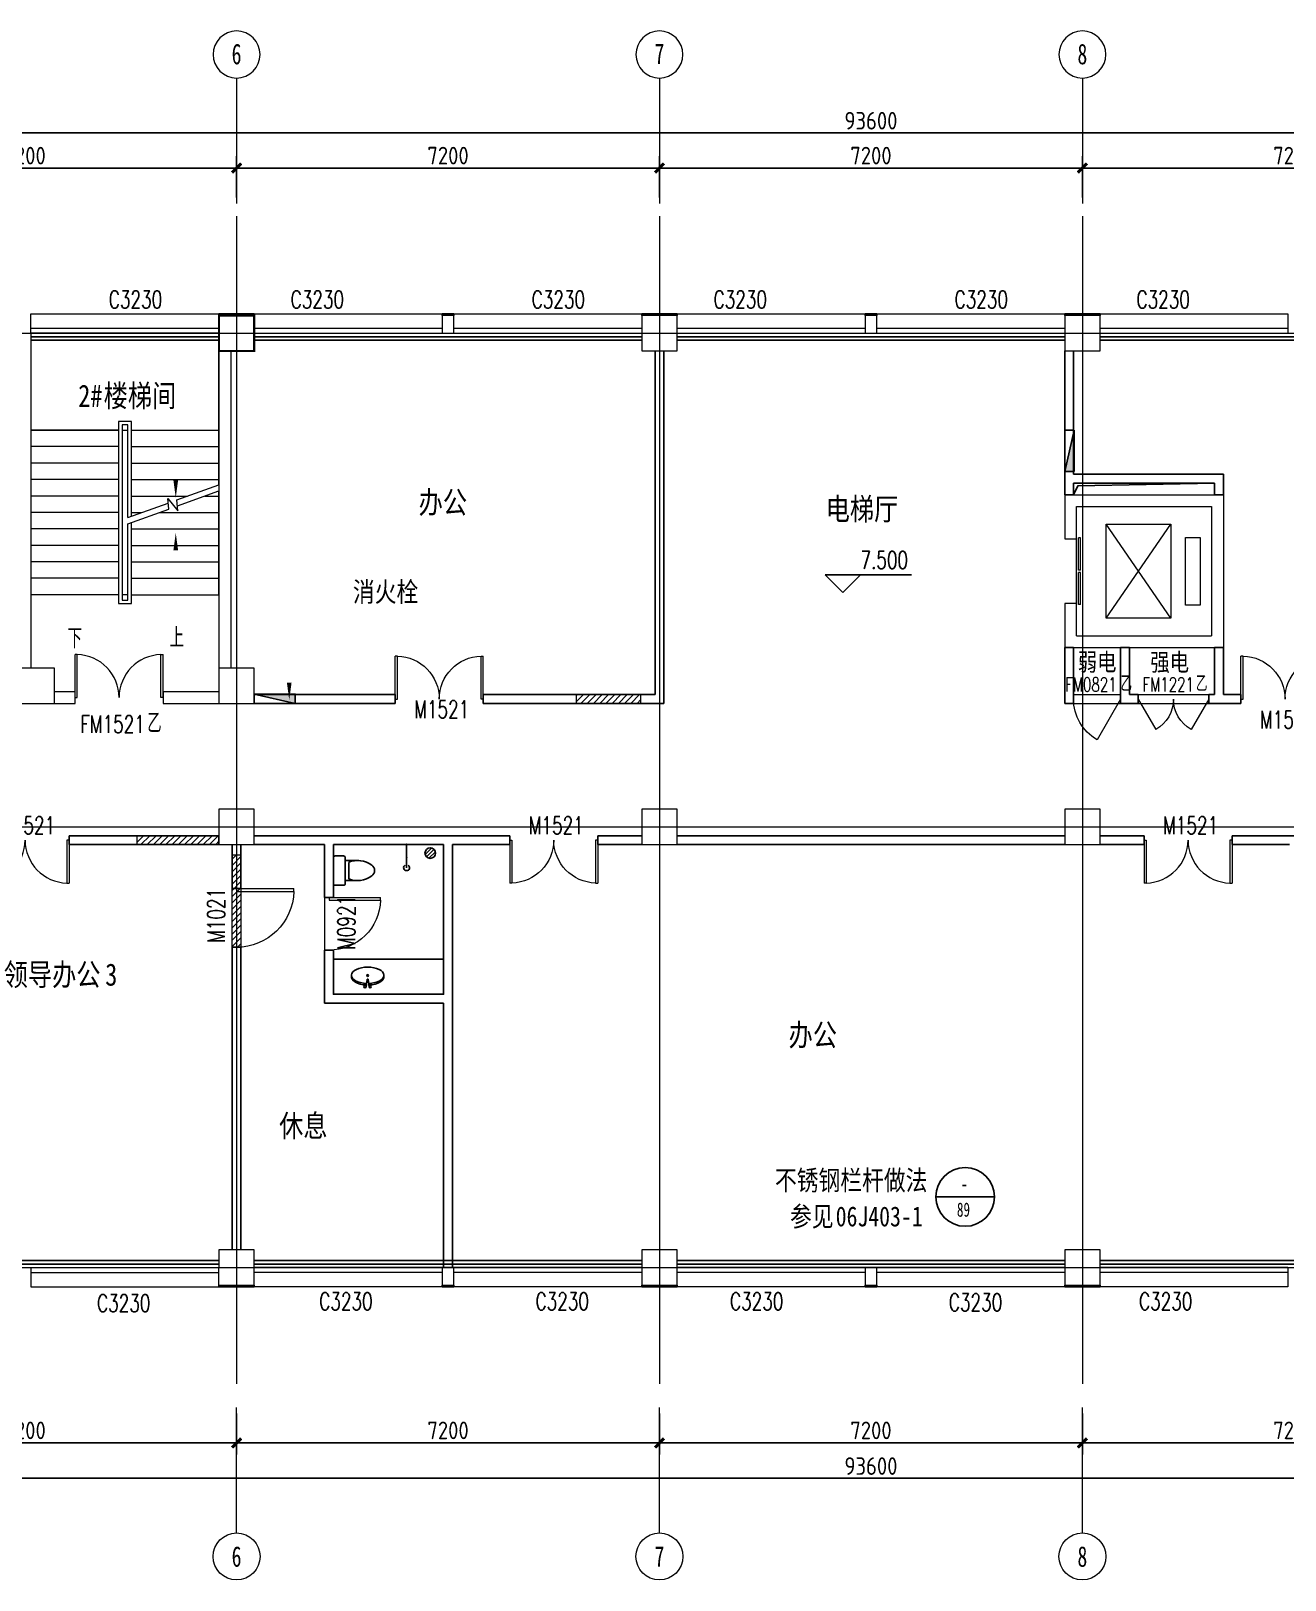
# Model space of a CAD drawing. Header units: millimetres. Extents: x 33621 to 401573, y -91663 to 133135.
# Drawn here: x 71197 to 92547, y 106774 to 133135 of the extents above; entities that cross this region are included whole.
import ezdxf
from ezdxf.enums import TextEntityAlignment as Align

# ---------------------------------------------------------------- set-up
doc = ezdxf.new("R2010")
doc.units = ezdxf.units.MM
doc.header["$LTSCALE"] = 10
doc.linetypes.add('DOTE', pattern=[2.42, 2, -0.2, 0.02, -0.2])
doc.layers.get('0').update_dxf_attribs({"color": 253})
doc.layers.get('Defpoints').update_dxf_attribs({"color": 250})
for name, color, linetype in [('3', 253, 'Continuous'), ('DIM_ELEV', 253, 'Continuous'), ('DIM_IDEN', 253, 'Continuous'), ('DIM_LEAD', 253, 'Continuous'), ('DIM_SYMB', 253, 'Continuous'), ('Dim【尺寸标注】', 253, 'Continuous'), ('LATRINE', 253, 'Continuous'), ('LAYER3', 253, 'Continuous'), ('LAYER4', 253, 'Continuous'), ('LAYER5', 253, 'Continuous'), ('LVTRY', 253, 'Continuous'), ('PUB_DIM', 253, 'Continuous'), ('PUB_TEXT', 253, 'Continuous'), ('RC-Hatch【天花填充】', 253, 'Continuous'), ('SURFACE', 253, 'Continuous'), ('w-消火栓', 253, 'Continuous'), ('wall-隔', 253, 'Continuous'), ('WINDOW_TEXT', 253, 'Continuous'), ('家具', 253, 'Continuous'), ('柱', 253, 'Continuous'), ('水-地漏', 253, 'Continuous')]:
    doc.layers.add(name, color=color, linetype=linetype)
for name, color, linetype, lineweight in [('AXIS【轴号】', 253, 'Continuous', 0), ('COLUMN', 253, 'Continuous', 0), ('DOTE', 253, 'DOTE', 0), ('STAIR', 253, 'Continuous', 0), ('WALL', 253, 'Continuous', 0), ('WINDOW', 253, 'Continuous', 0)]:
    doc.layers.add(name, color=color, linetype=linetype, lineweight=lineweight)
doc.styles.add('-宋体', font='', dxfattribs={"width": 0.8})
doc.styles.add('_TCH_DIM', font='SIMPLEX', dxfattribs={"bigfont": 'GBCBIG'})
doc.styles.add('_TCH_WINDOW', font='SIMPLEX', dxfattribs={"bigfont": 'GBCBIG'})
doc.styles.add('CCD_DIM', font='ARCHS.SHX')
doc.styles.add('宋体', font='', dxfattribs={"width": 0.7})
doc.styles.get('-宋体').set_extended_font_data('SimSun')
doc.styles.get('宋体').set_extended_font_data('SimSun')
doc.dimstyles.new('ZL_1：100', dxfattribs={"dimtxt": 3, "dimasz": 1, "dimexe": 2, "dimexo": 2, "dimgap": 0.6, "dimtad": 1, "dimdec": 0, "dimrnd": 5, "dimdsep": 46, "dimtxsty": 'CCD_DIM', "dimblk": 'WS-cj', "dimblk1": 'WS-cj', "dimblk2": 'WS-cj', "dimcen": 1, "dimclrd": 44, "dimclre": 44, "dimclrt": 2, "dimadec": 0, "dimazin": 2, "dimtfac": 1, "dimtdec": 0, "dimtix": 1, "dimtmove": 2, "dimatfit": 3, "dimldrblk": 'hl_arrow2', "dimfxl": 5, "dimfxlon": 1, "dimarcsym": 0})
pattern_1 = [(225, (0, 34024.046), (53.03301, -53.03301), [])]

# ---------------------------------------------------------------- blocks, each defined once
blk = doc.blocks.new('A$C22332745')
at = {"layer": 'LAYER3', "color": 181, "extrusion": (0, 0, -1)}
for centre, ratio, start_param, end_param in [((277, 214), 0.5, 4.782885, 10.934222), ((277, 195), 0.531076, 4.795815, 6.348539), ((277, 195), 0.531076, 3.076239, 4.638107)]:
    blk.add_ellipse(centre, major_axis=(-277, 0), ratio=ratio, start_param=start_param, end_param=end_param, dxfattribs=at)
at = {"layer": 'LAYER4', "color": 252}
for p, q in [((267, 148), (249, 9)), ((285, 148), (267, 148)), ((302, 9), (285, 148))]:
    blk.add_line(p, q, dxfattribs=at)
for centre in [(231, 18), (320, 18)]:
    blk.add_circle(centre, 17.9, dxfattribs=at)
at = {"layer": 'LAYER5', "color": 251}
blk.add_circle((277, 208), 16, dxfattribs=at)
blk = doc.blocks.new('A$C2CC91CCB')
at = {"color": 251, "rotation": 90}
blk.add_blockref('A$C22332745', (353, 0), dxfattribs=at)
blk = doc.blocks.new('A$C477C625D')
at = {"color": 7}
blk.add_blockref('A$C2CC91CCB', (0, 0), dxfattribs=at)
blk = doc.blocks.new('A$C4D690477')
at = {"layer": '家具', "color": 251}
blk.add_blockref('A$C477C625D', (0, 0), dxfattribs=at)
blk = doc.blocks.new('$QC001_5')
blk.add_line((-325, 200), (325, 0))
blk.add_lwpolyline([(325, 0), (325, 200), (-325, 200), (-325, 0)], close=True)
blk.add_solid([(-325, 200), (325, 200), (-325, 200), (325, 0)])
at = {"flags": 1}
for tag in ['UNIT', 'WHAT', 'SPEC']:
    blk.add_attdef(tag, (0, 0), '', height=0.001, dxfattribs=at)
blk = doc.blocks.new('w-地漏')
at = {"layer": '水-地漏'}
for p, q in [((-57, -13), (16, 60)), ((-41, -41), (44, 44)), ((-13, -57), (60, 16))]:
    blk.add_line(p, q, dxfattribs=at)
blk.add_circle((2, 2), 60, dxfattribs=at)
blk = doc.blocks.new('$DorLib2D$00000002')
for p, q in [((-0.5, 0), (-0.5, 0.4875)), ((-0.475, 0.4875), (-0.5, 0.4875)), ((-0.475, 0), (-0.475, 0.4875)), ((0.475, 0), (0.475, 0.4875)), ((0.475, 0.4875), (0.5, 0.4875)), ((0.5, 0), (0.5, 0.4875)), ((-0.5, 0), (-0.475, 0)), ((0.5, 0), (0.475, 0))]:
    blk.add_line(p, q)
at = {"lineweight": 13}
for centre, start, end in [((-0.4875, 0), 0, 88.53072), ((0.4875, 0), 91.46928, 180)]:
    blk.add_arc(centre, 0.4875, start, end, dxfattribs=at)
blk = doc.blocks.new('$TCHSYS$LDOR22D')
for p, q in [((-0.517, 0.833), (-0.017, 0.833)), ((-0.517, 0.833), (-0.517, 0.667)), ((-0.017, 0.833), (-0.017, 0.667)), ((0.017, 0.833), (0.017, 0.667)), ((0.017, 0.833), (0.517, 0.833)), ((0.517, 0.833), (0.517, 0.667)), ((-0.517, 0.667), (-0.017, 0.667)), ((-0.5, 0.5), (0.5, 0.5)), ((0.017, 0.667), (0.517, 0.667))]:
    blk.add_line(p, q)
blk = doc.blocks.new('$WINLIB2D$00000004')
for p, q in [((-0.5, 0.5), (0.5, 0.5)), ((-0.5, 0.5), (-0.5, -0.5)), ((0.5, -0.5), (0.5, 0.5)), ((-0.5, 0.2406), (0.5, 0.2406)), ((-0.5, -0.5), (0.5, -0.5))]:
    blk.add_line(p, q)
blk = doc.blocks.new('$DorLib2D$00000001')
for p, q in [((0.45, 0.975), (0.5, 0.975)), ((0.45, 0), (0.45, 0.975)), ((0.5, 0), (0.5, 0.975)), ((0.5, 0), (0.45, 0))]:
    blk.add_line(p, q)
at = {"lineweight": 13}
blk.add_arc((0.475, 0), 0.975, 91.4693, 180, dxfattribs=at)
blk = doc.blocks.new('$plan$00001613')
for p, q in [((-260, -140), (-260, 140)), ((-200, 170), (-200, -170))]:
    blk.add_line(p, q)
blk.add_lwpolyline([(-430, -170), (-200, -170), (-200, -220, 0.414214), (-170, -250), (-30, -250, 0.414214), (0, -220), (0, 220, 0.414214), (-30, 250), (-170, 250, 0.414214), (-200, 220), (-200, 170), (-430, 170)], format="xyb")
for centre, radius, start, end in [((-590, 0), 110, 123.4509, 236.5491), ((-413, -227), 398, 67.4505, 126.6381), ((-413, 227), 398, 233.3619, 292.5495)]:
    blk.add_arc(centre, radius, start, end)
blk = doc.blocks.new('$lvtry$00000168')
blk.add_line((0, 0), (0, -395))
blk.add_arc((0, -395), 50, 121.0332, 58.9668)
for p in [(0, 0), (0, -223)]:
    blk.add_point(p)
blk = doc.blocks.new('$DorLib2D$00000214')
at = {"color": 0}
blk.add_line((0.5, 0), (0, 0.866), dxfattribs=at)
blk.add_arc((0.5, 0), 1, 120, 180, dxfattribs=at)
blk = doc.blocks.new('$DorLib2D$00000215')
at = {"color": 0}
for p, q in [((-0.5, 0), (-0.25, 0.433)), ((0.5, 0), (0.25, 0.433))]:
    blk.add_line(p, q, dxfattribs=at)
for centre, start, end in [((-0.5, 0), 0, 60), ((0.5, 0), 120, 180)]:
    blk.add_arc(centre, 0.5, start, end, dxfattribs=at)
blk = doc.blocks.new('hl_Axis-A1')
at = {"color": 150, "ltscale": 2}
blk.add_line((21.33, 0), (0, 0), dxfattribs=at)
at = {"color": 150}
blk.add_circle((25.33, 0), 4, dxfattribs=at)
at = {"color": 50, "style": '宋体', "width": 0.7}
blk.add_attdef('轴号', text='', height=3.5, dxfattribs=at).set_placement((25.33, 0), align=Align.MIDDLE_CENTER)
blk = doc.blocks.new('WS-cj')
blk.add_hatch(color=2).paths.add_polyline_path([(0.59, 0.82), (-0.82, -0.59), (-0.59, -0.82), (0.82, 0.59)])
at = {"color": 2, "linetype": 'ByBlock', "lineweight": 0}
for p, q in [((-1.1, 0), (0, 0)), ((0, 0), (1.1, 0))]:
    blk.add_line(p, q, dxfattribs=at)
at = {"color": 2}
blk.add_lwpolyline([(0.59, 0.82), (-0.82, -0.59), (-0.59, -0.82), (0.82, 0.59)], close=True, dxfattribs=at)
blk = doc.blocks.new('*D244')
at = {"layer": 'Defpoints', "color": 0, "transparency": 16777216}
for p in [(-15662, -18684), (-8462, -18684), (-8462, -19284)]:
    blk.add_point(p, dxfattribs=at)
at = {"layer": 'Dim【尺寸标注】', "color": 44, "lineweight": -2, "transparency": 16777216}
for p, q in [((-15662, -18784), (-15662, -19484)), ((-8462, -18784), (-8462, -19484)), ((-15562, -19284), (-8562, -19284))]:
    blk.add_line(p, q, dxfattribs=at)
at = {"layer": 'Dim【尺寸标注】', "color": 44, "lineweight": -2, "transparency": 16777216, "xscale": 100, "yscale": 100, "zscale": 100, "rotation": 180}
blk.add_blockref('WS-cj', (-15662, -19284), dxfattribs=at)
at = {"layer": 'Dim【尺寸标注】', "color": 44, "lineweight": -2, "transparency": 16777216, "xscale": 100, "yscale": 100, "zscale": 100}
blk.add_blockref('WS-cj', (-8462, -19284), dxfattribs=at)
at = {"layer": 'Dim【尺寸标注】', "color": 2, "transparency": 16777216, "insert": (-12062, -19071), "char_height": 300, "attachment_point": 5, "style": 'CCD_DIM'}
blk.add_mtext('7200', dxfattribs=at)
blk = doc.blocks.new('hl_arrow2')
at = {"color": 2}
blk.add_line((0, 0), (-1, 0), dxfattribs=at)
blk.add_lwpolyline([(0, 0), (-1, -1), (-1, -1), (0, 0), (-1, 1), (-1, 1)], close=True, dxfattribs=at)
blk = doc.blocks.new('*D245')
at = {"layer": 'Defpoints', "color": 0, "transparency": 16777216}
for p in [(-8462, -18684), (-1262, -18684), (-1262, -19284)]:
    blk.add_point(p, dxfattribs=at)
at = {"layer": 'Dim【尺寸标注】', "color": 44, "lineweight": -2, "transparency": 16777216}
for p, q in [((-8462, -18784), (-8462, -19484)), ((-1262, -18784), (-1262, -19484)), ((-8362, -19284), (-1362, -19284))]:
    blk.add_line(p, q, dxfattribs=at)
at = {"layer": 'Dim【尺寸标注】', "color": 44, "lineweight": -2, "transparency": 16777216, "xscale": 100, "yscale": 100, "zscale": 100, "rotation": 180}
blk.add_blockref('WS-cj', (-8462, -19284), dxfattribs=at)
at = {"layer": 'Dim【尺寸标注】', "color": 44, "lineweight": -2, "transparency": 16777216, "xscale": 100, "yscale": 100, "zscale": 100}
blk.add_blockref('WS-cj', (-1262, -19284), dxfattribs=at)
at = {"layer": 'Dim【尺寸标注】', "color": 2, "transparency": 16777216, "insert": (-4862, -19071), "char_height": 300, "attachment_point": 5, "style": 'CCD_DIM'}
blk.add_mtext('7200', dxfattribs=at)
blk = doc.blocks.new('*D246')
at = {"layer": 'Defpoints', "color": 0, "transparency": 16777216}
for p in [(-1262, -18684), (5938, -18684), (5938, -19284)]:
    blk.add_point(p, dxfattribs=at)
at = {"layer": 'Dim【尺寸标注】', "color": 44, "lineweight": -2, "transparency": 16777216}
for p, q in [((-1262, -18784), (-1262, -19484)), ((5938, -18784), (5938, -19484)), ((-1162, -19284), (5838, -19284))]:
    blk.add_line(p, q, dxfattribs=at)
at = {"layer": 'Dim【尺寸标注】', "color": 44, "lineweight": -2, "transparency": 16777216, "xscale": 100, "yscale": 100, "zscale": 100, "rotation": 180}
blk.add_blockref('WS-cj', (-1262, -19284), dxfattribs=at)
at = {"layer": 'Dim【尺寸标注】', "color": 44, "lineweight": -2, "transparency": 16777216, "xscale": 100, "yscale": 100, "zscale": 100}
blk.add_blockref('WS-cj', (5938, -19284), dxfattribs=at)
at = {"layer": 'Dim【尺寸标注】', "color": 2, "transparency": 16777216, "insert": (2338, -19071), "char_height": 300, "attachment_point": 5, "style": 'CCD_DIM'}
blk.add_mtext('7200', dxfattribs=at)
blk = doc.blocks.new('*D247')
at = {"layer": 'Defpoints', "color": 0, "transparency": 16777216}
for p in [(5938, -18684), (13138, -18684), (13138, -19284)]:
    blk.add_point(p, dxfattribs=at)
at = {"layer": 'Dim【尺寸标注】', "color": 44, "lineweight": -2, "transparency": 16777216}
for p, q in [((5938, -18784), (5938, -19484)), ((13138, -18784), (13138, -19484)), ((6038, -19284), (13038, -19284))]:
    blk.add_line(p, q, dxfattribs=at)
at = {"layer": 'Dim【尺寸标注】', "color": 44, "lineweight": -2, "transparency": 16777216, "xscale": 100, "yscale": 100, "zscale": 100, "rotation": 180}
blk.add_blockref('WS-cj', (5938, -19284), dxfattribs=at)
at = {"layer": 'Dim【尺寸标注】', "color": 44, "lineweight": -2, "transparency": 16777216, "xscale": 100, "yscale": 100, "zscale": 100}
blk.add_blockref('WS-cj', (13138, -19284), dxfattribs=at)
at = {"layer": 'Dim【尺寸标注】', "color": 2, "transparency": 16777216, "insert": (9538, -19071), "char_height": 300, "attachment_point": 5, "style": 'CCD_DIM'}
blk.add_mtext('7200', dxfattribs=at)
blk = doc.blocks.new('*D255')
at = {"layer": 'Defpoints', "color": 0, "transparency": 16777216}
for p in [(-44462, -18684), (49138, -18684), (49138, -19884)]:
    blk.add_point(p, dxfattribs=at)
at = {"layer": 'Dim【尺寸标注】', "color": 44, "lineweight": -2, "transparency": 16777216}
for p, q in [((-44462, -19384), (-44462, -20084)), ((49138, -19384), (49138, -20084)), ((-44362, -19884), (49038, -19884))]:
    blk.add_line(p, q, dxfattribs=at)
at = {"layer": 'Dim【尺寸标注】', "color": 44, "lineweight": -2, "transparency": 16777216, "xscale": 100, "yscale": 100, "zscale": 100, "rotation": 180}
blk.add_blockref('WS-cj', (-44462, -19884), dxfattribs=at)
at = {"layer": 'Dim【尺寸标注】', "color": 44, "lineweight": -2, "transparency": 16777216, "xscale": 100, "yscale": 100, "zscale": 100}
blk.add_blockref('WS-cj', (49138, -19884), dxfattribs=at)
at = {"layer": 'Dim【尺寸标注】', "color": 2, "transparency": 16777216, "insert": (2338, -19678), "char_height": 300, "attachment_point": 5, "style": 'CCD_DIM'}
blk.add_mtext('93600', dxfattribs=at)
blk = doc.blocks.new('*D264')
at = {"layer": 'Defpoints', "color": 0, "transparency": 16777216}
for p in [(-8462, 2411), (-15662, 1811), (-8462, 1811)]:
    blk.add_point(p, dxfattribs=at)
at = {"layer": 'Dim【尺寸标注】', "color": 44, "lineweight": -2, "transparency": 16777216}
for p, q in [((-15662, 1911), (-15662, 2611)), ((-15562, 2411), (-8562, 2411)), ((-8462, 1911), (-8462, 2611))]:
    blk.add_line(p, q, dxfattribs=at)
at = {"layer": 'Dim【尺寸标注】', "color": 44, "lineweight": -2, "transparency": 16777216, "xscale": 100, "yscale": 100, "zscale": 100, "rotation": 180}
blk.add_blockref('WS-cj', (-15662, 2411), dxfattribs=at)
at = {"layer": 'Dim【尺寸标注】', "color": 44, "lineweight": -2, "transparency": 16777216, "xscale": 100, "yscale": 100, "zscale": 100}
blk.add_blockref('WS-cj', (-8462, 2411), dxfattribs=at)
at = {"layer": 'Dim【尺寸标注】', "color": 2, "transparency": 16777216, "insert": (-12062, 2623), "char_height": 300, "attachment_point": 5, "style": 'CCD_DIM'}
blk.add_mtext('7200', dxfattribs=at)
blk = doc.blocks.new('*D265')
at = {"layer": 'Defpoints', "color": 0, "transparency": 16777216}
for p in [(-1262, 2411), (-8462, 1811), (-1262, 1811)]:
    blk.add_point(p, dxfattribs=at)
at = {"layer": 'Dim【尺寸标注】', "color": 44, "lineweight": -2, "transparency": 16777216}
for p, q in [((-8462, 1911), (-8462, 2611)), ((-8362, 2411), (-1362, 2411)), ((-1262, 1911), (-1262, 2611))]:
    blk.add_line(p, q, dxfattribs=at)
at = {"layer": 'Dim【尺寸标注】', "color": 44, "lineweight": -2, "transparency": 16777216, "xscale": 100, "yscale": 100, "zscale": 100, "rotation": 180}
blk.add_blockref('WS-cj', (-8462, 2411), dxfattribs=at)
at = {"layer": 'Dim【尺寸标注】', "color": 44, "lineweight": -2, "transparency": 16777216, "xscale": 100, "yscale": 100, "zscale": 100}
blk.add_blockref('WS-cj', (-1262, 2411), dxfattribs=at)
at = {"layer": 'Dim【尺寸标注】', "color": 2, "transparency": 16777216, "insert": (-4862, 2623), "char_height": 300, "attachment_point": 5, "style": 'CCD_DIM'}
blk.add_mtext('7200', dxfattribs=at)
blk = doc.blocks.new('*D266')
at = {"layer": 'Defpoints', "color": 0, "transparency": 16777216}
for p in [(5938, 2411), (-1262, 1811), (5938, 1811)]:
    blk.add_point(p, dxfattribs=at)
at = {"layer": 'Dim【尺寸标注】', "color": 44, "lineweight": -2, "transparency": 16777216}
for p, q in [((-1262, 1911), (-1262, 2611)), ((-1162, 2411), (5838, 2411)), ((5938, 1911), (5938, 2611))]:
    blk.add_line(p, q, dxfattribs=at)
at = {"layer": 'Dim【尺寸标注】', "color": 44, "lineweight": -2, "transparency": 16777216, "xscale": 100, "yscale": 100, "zscale": 100, "rotation": 180}
blk.add_blockref('WS-cj', (-1262, 2411), dxfattribs=at)
at = {"layer": 'Dim【尺寸标注】', "color": 44, "lineweight": -2, "transparency": 16777216, "xscale": 100, "yscale": 100, "zscale": 100}
blk.add_blockref('WS-cj', (5938, 2411), dxfattribs=at)
at = {"layer": 'Dim【尺寸标注】', "color": 2, "transparency": 16777216, "insert": (2338, 2623), "char_height": 300, "attachment_point": 5, "style": 'CCD_DIM'}
blk.add_mtext('7200', dxfattribs=at)
blk = doc.blocks.new('*D267')
at = {"layer": 'Defpoints', "color": 0, "transparency": 16777216}
for p in [(13138, 2411), (5938, 1811), (13138, 1811)]:
    blk.add_point(p, dxfattribs=at)
at = {"layer": 'Dim【尺寸标注】', "color": 44, "lineweight": -2, "transparency": 16777216}
for p, q in [((5938, 1911), (5938, 2611)), ((6038, 2411), (13038, 2411)), ((13138, 1911), (13138, 2611))]:
    blk.add_line(p, q, dxfattribs=at)
at = {"layer": 'Dim【尺寸标注】', "color": 44, "lineweight": -2, "transparency": 16777216, "xscale": 100, "yscale": 100, "zscale": 100, "rotation": 180}
blk.add_blockref('WS-cj', (5938, 2411), dxfattribs=at)
at = {"layer": 'Dim【尺寸标注】', "color": 44, "lineweight": -2, "transparency": 16777216, "xscale": 100, "yscale": 100, "zscale": 100}
blk.add_blockref('WS-cj', (13138, 2411), dxfattribs=at)
at = {"layer": 'Dim【尺寸标注】', "color": 2, "transparency": 16777216, "insert": (9538, 2623), "char_height": 300, "attachment_point": 5, "style": 'CCD_DIM'}
blk.add_mtext('7200', dxfattribs=at)
blk = doc.blocks.new('*D273')
at = {"layer": 'Defpoints', "color": 0, "transparency": 16777216}
for p in [(49138, 3011), (-44462, 1811), (49138, 1811)]:
    blk.add_point(p, dxfattribs=at)
at = {"layer": 'Dim【尺寸标注】', "color": 44, "lineweight": -2, "transparency": 16777216}
for p, q in [((-44462, 2511), (-44462, 3211)), ((49138, 2511), (49138, 3211)), ((-44362, 3011), (49038, 3011))]:
    blk.add_line(p, q, dxfattribs=at)
at = {"layer": 'Dim【尺寸标注】', "color": 44, "lineweight": -2, "transparency": 16777216, "xscale": 100, "yscale": 100, "zscale": 100, "rotation": 180}
blk.add_blockref('WS-cj', (-44462, 3011), dxfattribs=at)
at = {"layer": 'Dim【尺寸标注】', "color": 44, "lineweight": -2, "transparency": 16777216, "xscale": 100, "yscale": 100, "zscale": 100}
blk.add_blockref('WS-cj', (49138, 3011), dxfattribs=at)
at = {"layer": 'Dim【尺寸标注】', "color": 2, "transparency": 16777216, "insert": (2338, 3217), "char_height": 300, "attachment_point": 5, "style": 'CCD_DIM'}
blk.add_mtext('93600', dxfattribs=at)
blk = doc.blocks.new('ZL_061117299')
at = {"layer": 'AXIS【轴号】'}
ref = blk.add_blockref('hl_Axis-A1', (-8462.3, 1810.8), dxfattribs=dict(at, xscale=-100, yscale=100, zscale=100, rotation=270))
ref.add_attrib('轴号', '6', dxfattribs={"layer": '0', "color": 2, "height": 350, "style": '宋体', "width": 0.7}).set_placement((-8462.3, 4351.9), align=Align.MIDDLE_CENTER)
ref = blk.add_blockref('hl_Axis-A1', (-1262.3, 1810.8), dxfattribs=dict(at, xscale=-100, yscale=100, zscale=100, rotation=270))
ref.add_attrib('轴号', '7', dxfattribs={"layer": '0', "color": 2, "height": 350, "style": '宋体', "width": 0.7}).set_placement((-1262.3, 4355.8), align=Align.MIDDLE_CENTER)
ref = blk.add_blockref('hl_Axis-A1', (5937.7, 1810.8), dxfattribs=dict(at, xscale=-100, yscale=100, zscale=100, rotation=270))
ref.add_attrib('轴号', '8', dxfattribs={"layer": '0', "color": 2, "height": 350, "style": '宋体', "width": 0.7}).set_placement((5937.7, 4351.9), align=Align.MIDDLE_CENTER)
ref = blk.add_blockref('hl_Axis-A1', (-8462.3, -18683.9), dxfattribs=dict(at, xscale=100, yscale=100, zscale=100, rotation=270))
ref.add_attrib('轴号', '6', dxfattribs={"layer": '0', "color": 2, "height": 350, "style": '宋体', "width": 0.7}).set_placement((-8462.3, -21217.2), align=Align.MIDDLE_CENTER)
ref = blk.add_blockref('hl_Axis-A1', (-1262.3, -18683.9), dxfattribs=dict(at, xscale=100, yscale=100, zscale=100, rotation=270))
ref.add_attrib('轴号', '7', dxfattribs={"layer": '0', "color": 2, "height": 350, "style": '宋体', "width": 0.7}).set_placement((-1262.3, -21217.2), align=Align.MIDDLE_CENTER)
ref = blk.add_blockref('hl_Axis-A1', (5937.7, -18683.9), dxfattribs=dict(at, xscale=100, yscale=100, zscale=100, rotation=270))
ref.add_attrib('轴号', '8', dxfattribs={"layer": '0', "color": 2, "height": 350, "style": '宋体', "width": 0.7}).set_placement((5937.7, -21217.2), align=Align.MIDDLE_CENTER)
at = {"layer": 'Dim【尺寸标注】'}
for p1, p2, distance, picture, middle in [((-44462.3, 1810.8), (49137.7, 1810.8), 1200, '*D273', (2337.7, 3217)), ((-15662.3, 1810.8), (-8462.3, 1810.8), 600, '*D264', (-12062.3, 2623.3)), ((-8462.3, 1810.8), (-1262.3, 1810.8), 600, '*D265', (-4862.3, 2623.3)), ((-1262.3, 1810.8), (5937.7, 1810.8), 600, '*D266', (2337.7, 2623.3)), ((5937.7, 1810.8), (13137.7, 1810.8), 600, '*D267', (9537.7, 2623.3)), ((-44462.3, -18683.9), (49137.7, -18683.9), -1200, '*D255', (2337.7, -19677.6)), ((-15662.3, -18683.9), (-8462.3, -18683.9), -600, '*D244', (-12062.3, -19071.4)), ((-8462.3, -18683.9), (-1262.3, -18683.9), -600, '*D245', (-4862.3, -19071.4)), ((-1262.3, -18683.9), (5937.7, -18683.9), -600, '*D246', (2337.7, -19071.4)), ((5937.7, -18683.9), (13137.7, -18683.9), -600, '*D247', (9537.7, -19071.4))]:
    dim = blk.add_aligned_dim(p1=p1, p2=p2, distance=distance, dimstyle='ZL_1：100', dxfattribs=at)
    dim.commit()
    dim.dimension.update_dxf_attribs({"geometry": picture, "text_midpoint": middle})

msp = doc.modelspace()

# ---------------------------------------------------------------- hatches: boundary and pattern name
at = {"layer": 'RC-Hatch【天花填充】'}
h = msp.add_hatch(dxfattribs=at)
h.set_pattern_fill('ANSI31', color=251, scale=23.622047, angle=180, style=0)
h.set_pattern_definition(pattern_1)
h.paths.add_polyline_path([(80480.3, 121841), (80480.3, 121691), (81580.3, 121691), (81580.3, 121841)])
h = msp.add_hatch(dxfattribs=at)
h.set_pattern_fill('ANSI31', color=251, scale=23.622047, angle=180, style=0)
h.set_pattern_definition(pattern_1)
h.paths.add_polyline_path([(72996.5, 119441), (72996.5, 119291), (74396.5, 119291), (74396.5, 119441)])
h = msp.add_hatch(dxfattribs=at)
h.set_pattern_fill('ANSI31', color=251, scale=23.622047, angle=180, style=0)
h.set_pattern_definition(pattern_1)
h.paths.add_polyline_path([(74621.5, 117541), (74621.5, 119112.6), (74771.5, 119112.6), (74771.5, 117541)])

# ---------------------------------------------------------------- linework, layer by layer
at = {"layer": '3'}
for p, q in [((74396.5, 127931), (71196.5, 127931)), ((74396.5, 127871), (71196.5, 127871)), ((81596.5, 127931), (74996.5, 127931)), ((81596.5, 127871), (74996.5, 127871)), ((88796.5, 127931), (82196.5, 127931)), ((88796.5, 127871), (82196.5, 127871)), ((95996.5, 127931), (89396.5, 127931)), ((95996.5, 127871), (89396.5, 127871))]:
    msp.add_line(p, q, dxfattribs=at)
for points in [[(88946.5, 125241), (89016.8, 125392.3), (91346.5, 125441)], [(67796.5, 112211), (74396.5, 112211)], [(67796.5, 112151), (74396.5, 112151)], [(74996.5, 112211), (81596.5, 112211)], [(74996.5, 112151), (81596.5, 112151)], [(82196.5, 112211), (88796.5, 112211)], [(82196.5, 112151), (88796.5, 112151)], [(89396.5, 112211), (95996.5, 112211)], [(89396.5, 112151), (95996.5, 112151)]]:
    msp.add_lwpolyline(points, dxfattribs=at)
at = {"layer": 'COLUMN'}
for p, q in [((74996.5, 128291), (74396.5, 128291)), ((82196.5, 128291), (81596.5, 128291)), ((89396.5, 128291), (88796.5, 128291)), ((74396.5, 127991), (74396.5, 127691)), ((74996.5, 127691), (74996.5, 127991)), ((81596.5, 127991), (81596.5, 127691)), ((82196.5, 127691), (82196.5, 127991)), ((88796.5, 127991), (88796.5, 127691)), ((89396.5, 127691), (89396.5, 127991)), ((74396.5, 127691), (74996.5, 127691)), ((81596.5, 127691), (82196.5, 127691)), ((88796.5, 127691), (89396.5, 127691)), ((71596.5, 122291), (70996.5, 122291)), ((71596.5, 121691), (71596.5, 122291)), ((74996.5, 122291), (74396.5, 122291)), ((74396.5, 122291), (74396.5, 121691)), ((74996.5, 121691), (74996.5, 122291)), ((70996.5, 121691), (71596.5, 121691)), ((74396.5, 121691), (74996.5, 121691)), ((74996.5, 119891), (74396.5, 119891)), ((74396.5, 119891), (74396.5, 119291)), ((74996.5, 119291), (74996.5, 119891)), ((82196.5, 119891), (81596.5, 119891)), ((81596.5, 119891), (81596.5, 119291)), ((82196.5, 119291), (82196.5, 119891)), ((89396.5, 119891), (88796.5, 119891)), ((88796.5, 119891), (88796.5, 119291)), ((89396.5, 119291), (89396.5, 119891)), ((74396.5, 119291), (74996.5, 119291)), ((81596.5, 119291), (82196.5, 119291)), ((88796.5, 119291), (89396.5, 119291)), ((74996.5, 112391), (74396.5, 112391)), ((74396.5, 112391), (74396.5, 112091)), ((74996.5, 112091), (74996.5, 112391)), ((82196.5, 112391), (81596.5, 112391)), ((81596.5, 112391), (81596.5, 112091)), ((82196.5, 112091), (82196.5, 112391)), ((89396.5, 112391), (88796.5, 112391)), ((88796.5, 112391), (88796.5, 112091)), ((89396.5, 112091), (89396.5, 112391)), ((74396.5, 111791), (74996.5, 111791)), ((81596.5, 111791), (82196.5, 111791)), ((88796.5, 111791), (89396.5, 111791))]:
    msp.add_line(p, q, dxfattribs=at)
at = {"layer": 'DIM_ELEV'}
for p, q in [((85019.7, 123577.3), (84719.7, 123877.3)), ((84719.7, 123877.3), (86188.6, 123877.3)), ((85019.7, 123577.3), (85319.7, 123877.3))]:
    msp.add_line(p, q, dxfattribs=at)
at = {"layer": 'DIM_IDEN'}
msp.add_line((87600.3, 113293.7), (86600.3, 113293.7), dxfattribs=at)
msp.add_circle((87100.3, 113293.7), 500, dxfattribs=at)
at = {"layer": 'DIM_LEAD'}
msp.add_lwpolyline([(76577.6, 123646.7, 0, 0, 0), (75593.4, 123646.7, 0, 0, 0), (75593.4, 121747.1, 0, 80, 0), (75593.4, 122047.1, 0, 0, 0)], format="xyseb", dxfattribs=at)
at = {"layer": 'DIM_SYMB'}
for points in [[(71916.5, 123079.4, 0, 0, 0), (71916.5, 127201, 0, 0, 0), (73661.5, 127201, 0, 0, 0), (73661.5, 125191, 0, 80, 0), (73661.5, 125491, 0, 0, 0)], [(73661.5, 123091.3, 0, 0, 0), (73661.5, 124594.4, 0, 80, 0), (73661.5, 124294.4, 0, 0, 0)], [(86600.3, 113293.7, 0, 0, 0), (83353.7, 113293.7, 0, 0, 0), (83353.7, 112494, 80, 0, 0), (83353.7, 112194, 0, 0, 0)]]:
    msp.add_lwpolyline(points, format="xyseb", dxfattribs=at)
at = {"layer": 'DOTE', "ltscale": 0.1}
for p, q in [((74696.5, 129980.9), (74696.5, 110110.5)), ((81896.5, 129980.9), (81896.5, 110110.5)), ((89096.5, 129980.9), (89096.5, 110110.5)), ((36632.9, 127991), (133641.5, 127991)), ((36632.9, 119591), (133641.5, 119591)), ((36632.9, 112091), (133641.5, 112091))]:
    msp.add_line(p, q, dxfattribs=at)
at = {"layer": 'LATRINE'}
msp.add_lwpolyline([(78221.5, 117341), (76346.5, 117341), (76346.5, 116741), (78221.5, 116741)], close=True, dxfattribs=at)
at = {"layer": 'STAIR'}
for p, q in [((74396.5, 127991), (71196.5, 127991)), ((71196.5, 127991), (71196.5, 126341)), ((74396.5, 126341), (74396.5, 127691)), ((71196.5, 126341), (71196.5, 123541)), ((72687, 126341), (71196.5, 126341)), ((71196.5, 126341), (72687, 126341)), ((72906, 126491), (72687, 126491)), ((72687, 126491), (72687, 123391)), ((72846, 126431), (72747, 126431)), ((72747, 126431), (72747, 123451)), ((72747, 126341), (72747, 123541)), ((72747, 126341), (72846, 126341)), ((72846, 124854.1), (72846, 126431)), ((72846, 124854.1), (72846, 126341)), ((72906, 124875.8), (72906, 126491)), ((72906, 126341), (74396.5, 126341)), ((72906, 126341), (74396.5, 126341)), ((74396.5, 125414.1), (74396.5, 126341)), ((72687, 126061), (71196.5, 126061)), ((72906, 126061), (74396.5, 126061)), ((72687, 125781), (71196.5, 125781)), ((72906, 125781), (74396.5, 125781)), ((72687, 125501), (71196.5, 125501)), ((72906, 125501), (74396.5, 125501)), ((72687, 125221), (71196.5, 125221)), ((72906, 125221), (73861.7, 125221)), ((73682.6, 125156.3), (74396.5, 125414.1)), ((73691.4, 125053.1), (74396.5, 125307.8)), ((74156.1, 125221), (74396.5, 125221)), ((74396.5, 123541), (74396.5, 125307.8)), ((72846, 124854.1), (73532.4, 125102)), ((72846, 124747.8), (73541.2, 124998.9)), ((73541.2, 124998.9), (73526, 125176.6)), ((73526, 125176.6), (73698.4, 124970.2)), ((73698.4, 124970.2), (73682.6, 125156.3)), ((72687, 124941), (71196.5, 124941)), ((72846, 123541), (72846, 124747.8)), ((72846, 123451), (72846, 124747.8)), ((72906, 124941), (73086.4, 124941)), ((72906, 123391), (72906, 124769.5)), ((73380.8, 124941), (74396.5, 124941)), ((89503.8, 123141), (90603.8, 124741)), ((90603.8, 123141), (89503.8, 124741)), ((89503.8, 124741), (90603.8, 124741)), ((89503.8, 123141), (89503.8, 124741)), ((90603.8, 124741), (90603.8, 123141)), ((72687, 124661), (71196.5, 124661)), ((72906, 124661), (74396.5, 124661)), ((90853.8, 124516), (91103.8, 124516)), ((90853.8, 123366), (90853.8, 124516)), ((91103.8, 124516), (91103.8, 123366)), ((72687, 124381), (71196.5, 124381)), ((72906, 124381), (74396.5, 124381)), ((72687, 124101), (71196.5, 124101)), ((72906, 124101), (74396.5, 124101)), ((72687, 123821), (71196.5, 123821)), ((72906, 123821), (74396.5, 123821)), ((72687, 123541), (71196.5, 123541)), ((72687, 123391), (72906, 123391)), ((72846, 123541), (72747, 123541)), ((72747, 123451), (72846, 123451)), ((72906, 123541), (74396.5, 123541)), ((90603.8, 123141), (89503.8, 123141)), ((91103.8, 123366), (90853.8, 123366))]:
    msp.add_line(p, q, dxfattribs=at)
at = {"layer": 'SURFACE'}
for p, q in [((74396.5, 128321), (74396.5, 128291)), ((74396.5, 128321), (74696.5, 128321)), ((74696.5, 128321), (74996.5, 128321)), ((74996.5, 128321), (74996.5, 128291)), ((78196.5, 128321), (78196.5, 128291)), ((78196.5, 128321), (78396.5, 128321)), ((78396.5, 128321), (78396.5, 128291)), ((81596.5, 128321), (81596.5, 128291)), ((81596.5, 128321), (81896.5, 128321)), ((81896.5, 128321), (82196.5, 128321)), ((82196.5, 128321), (82196.5, 128291)), ((85396.5, 128321), (85396.5, 128291)), ((85396.5, 128321), (85596.5, 128321)), ((85596.5, 128321), (85596.5, 128291)), ((88796.5, 128321), (88796.5, 128291)), ((88796.5, 128321), (89096.5, 128321)), ((89096.5, 128321), (89396.5, 128321)), ((89396.5, 128321), (89396.5, 128291)), ((74396.5, 111761), (74396.5, 111791)), ((74996.5, 111761), (74996.5, 111791)), ((78196.5, 111761), (78196.5, 111791)), ((78396.5, 111761), (78396.5, 111791)), ((81596.5, 111761), (81596.5, 111791)), ((82196.5, 111761), (82196.5, 111791)), ((85396.5, 111761), (85396.5, 111791)), ((85596.5, 111761), (85596.5, 111791)), ((88796.5, 111761), (88796.5, 111791)), ((89396.5, 111761), (89396.5, 111791)), ((74696.5, 111761), (74396.5, 111761)), ((74996.5, 111761), (74696.5, 111761)), ((78296.5, 111761), (78196.5, 111761)), ((78396.5, 111761), (78296.5, 111761)), ((81896.5, 111761), (81596.5, 111761)), ((82196.5, 111761), (81896.5, 111761)), ((85596.5, 111761), (85396.5, 111761)), ((89096.5, 111761), (88796.5, 111761)), ((89396.5, 111761), (89096.5, 111761))]:
    msp.add_line(p, q, dxfattribs=at)
at = {"layer": 'WALL'}
for p, q in [((78396.5, 128291), (78196.5, 128291)), ((78196.5, 128291), (78196.5, 127991)), ((78396.5, 127991), (78396.5, 128291)), ((85596.5, 128291), (85396.5, 128291)), ((85396.5, 128291), (85396.5, 127991)), ((85596.5, 127991), (85596.5, 128291)), ((71196.5, 127991), (71196.5, 122291)), ((78196.5, 127991), (78396.5, 127991)), ((85396.5, 127991), (85596.5, 127991)), ((74396.5, 127691), (74396.5, 122291)), ((74596.5, 127691), (74596.5, 122291)), ((88796.5, 125241), (91496.5, 125241)), ((88796.5, 125241), (88796.5, 124491)), ((91496.5, 125241), (91496.5, 122641)), ((88996.5, 125041), (91296.5, 125041)), ((88996.5, 124491), (88996.5, 125041)), ((91296.5, 125041), (91296.5, 122841)), ((88796.5, 124491), (88996.5, 124491)), ((88996.5, 123391), (88796.5, 123391)), ((88796.5, 123391), (88796.5, 122641)), ((88996.5, 122841), (88996.5, 123391)), ((88796.5, 122641), (91496.5, 122641)), ((88996.5, 122841), (91296.5, 122841)), ((71946.5, 121891), (71596.5, 121891)), ((71946.5, 121691), (71946.5, 121891)), ((74396.5, 121891), (73446.5, 121891)), ((73446.5, 121891), (73446.5, 121691)), ((71596.5, 121691), (71946.5, 121691)), ((73446.5, 121691), (74396.5, 121691)), ((78296.5, 112091), (78196.5, 112091)), ((78196.5, 112091), (78196.5, 111791)), ((78396.5, 112091), (78296.5, 112091)), ((78396.5, 111791), (78396.5, 112091)), ((85596.5, 112091), (85396.5, 112091)), ((85396.5, 112091), (85396.5, 111791)), ((85596.5, 111791), (85596.5, 112091)), ((78196.5, 111791), (78296.5, 111791)), ((78296.5, 111791), (78396.5, 111791)), ((85396.5, 111791), (85596.5, 111791))]:
    msp.add_line(p, q, dxfattribs=at)
at = {"layer": 'WALL', "color": 210}
for points in [[(80480.3, 121841), (80480.3, 121691), (81580.3, 121691), (81580.3, 121841)], [(72996.5, 119441), (72996.5, 119291), (74396.5, 119291), (74396.5, 119441)], [(74621.5, 117541), (74621.5, 119112.6), (74771.5, 119112.6), (74771.5, 117541)]]:
    msp.add_lwpolyline(points, close=True, dxfattribs=at)
at = {"layer": 'wall-隔'}
for p, q in [((81821.5, 127691), (81821.5, 121841)), ((81971.5, 127691), (81971.5, 121691)), ((88796.5, 127691), (88796.5, 125516)), ((88946.5, 127691), (88946.5, 125591)), ((88796.5, 125516), (88796.5, 125241)), ((88946.5, 125591), (91496.5, 125591)), ((91496.5, 125591), (91496.5, 125241)), ((88946.5, 125241), (88796.5, 125241)), ((88946.5, 125441), (91346.5, 125441)), ((88946.5, 125441), (88946.5, 125241)), ((91346.5, 125441), (91346.5, 125241)), ((91496.5, 125241), (91346.5, 125241)), ((88796.5, 122641), (88796.5, 121691)), ((88946.5, 122641), (88796.5, 122641)), ((88946.5, 122641), (88946.5, 121841)), ((89746.5, 122641), (89746.5, 121841)), ((89896.5, 122641), (89746.5, 122641)), ((89896.5, 122641), (89896.5, 121841)), ((91346.5, 122641), (91346.5, 121841)), ((91496.5, 122641), (91346.5, 122641)), ((91496.5, 122641), (91496.5, 121841)), ((77397, 121841), (74996.5, 121841)), ((77397, 121691), (77397, 121841)), ((81821.5, 121841), (78897, 121841)), ((78897, 121841), (78897, 121691)), ((88946.5, 121691), (88946.5, 121841)), ((89746.5, 121841), (89746.5, 121691)), ((90046.5, 121841), (89896.5, 121841)), ((90046.5, 121691), (90046.5, 121841)), ((91346.5, 121841), (91246.5, 121841)), ((91246.5, 121841), (91246.5, 121691)), ((91796.5, 121841), (91496.5, 121841)), ((91796.5, 121691), (91796.5, 121841)), ((74996.5, 121691), (77397, 121691)), ((78897, 121691), (81971.5, 121691)), ((88796.5, 121691), (88946.5, 121691)), ((89746.5, 121691), (89821.5, 121691)), ((89821.5, 121691), (90046.5, 121691)), ((91246.5, 121691), (91421.5, 121691)), ((91421.5, 121691), (91796.5, 121691)), ((74396.5, 119441), (71846.5, 119441)), ((71846.5, 119441), (71846.5, 119291)), ((74996.5, 119441), (76271.5, 119441)), ((76271.5, 119441), (78296.5, 119441)), ((79346.5, 119441), (78296.5, 119441)), ((79346.5, 119291), (79346.5, 119441)), ((81596.5, 119441), (80846.5, 119441)), ((80846.5, 119441), (80846.5, 119291)), ((82196.5, 119441), (88796.5, 119441)), ((90146.5, 119441), (89396.5, 119441)), ((90146.5, 119291), (90146.5, 119441)), ((92696.5, 119441), (91646.5, 119441)), ((91646.5, 119441), (91646.5, 119291)), ((71846.5, 119291), (74396.5, 119291)), ((74621.5, 119291), (74621.5, 118541)), ((74771.5, 118541), (74771.5, 119291)), ((74996.5, 119291), (76196.5, 119291)), ((76196.5, 119291), (76196.5, 118391)), ((76346.5, 118391), (76346.5, 119291)), ((76346.5, 119291), (78221.5, 119291)), ((78221.5, 119291), (78221.5, 116741)), ((78371.5, 119291), (78371.5, 116666)), ((78371.5, 119291), (79346.5, 119291)), ((80846.5, 119291), (81596.5, 119291)), ((82196.5, 119291), (88796.5, 119291)), ((89396.5, 119291), (90146.5, 119291)), ((91646.5, 119291), (92621.5, 119291)), ((74621.5, 118541), (74771.5, 118541)), ((76196.5, 118391), (76346.5, 118391)), ((74771.5, 117541), (74621.5, 117541)), ((74621.5, 117541), (74621.5, 112391)), ((74771.5, 112391), (74771.5, 117541)), ((76346.5, 117491), (76196.5, 117491)), ((76196.5, 117491), (76196.5, 116591)), ((76346.5, 116741), (76346.5, 117491)), ((78221.5, 116591), (76196.5, 116591)), ((78221.5, 116741), (76346.5, 116741)), ((78221.5, 116591), (78221.5, 112091)), ((78371.5, 116666), (78371.5, 112091))]:
    msp.add_line(p, q, dxfattribs=at)
at = {"layer": 'WINDOW'}
for p, q in [((88946.5, 121841), (89746.5, 121841)), ((90046.5, 121841), (91246.5, 121841)), ((88946.5, 121691), (89746.5, 121691)), ((90046.5, 121691), (91246.5, 121691)), ((76196.5, 118391), (76196.5, 117491))]:
    msp.add_line(p, q, dxfattribs=at)
at = {"layer": '柱', "const_width": 35}
msp.add_lwpolyline([(74996.5, 127691), (74996.5, 128291), (74396.5, 128291), (74396.5, 127691)], close=True, dxfattribs=at)

# ---------------------------------------------------------------- block references
at = {"layer": 'LVTRY'}
msp.add_blockref('$lvtry$00000168', (77591.3, 119291), dxfattribs=at)
at = {"layer": 'LVTRY', "yscale": -1, "rotation": 180.0000000000001}
msp.add_blockref('$plan$00001613', (76346.5, 118847), dxfattribs=at)
at = {"layer": 'PUB_DIM'}
msp.add_blockref('ZL_061117299', (83158.8, 128391), dxfattribs=at)
at = {"layer": 'w-消火栓', "xscale": 1.077000000048428, "yscale": 0.8000000000465661, "rotation": 270}
msp.add_blockref('$QC001_5', (88796.5, 125991), dxfattribs=at)
at = {"layer": 'w-消火栓', "xscale": 1.077000000048428, "yscale": 0.8000000000465661}
msp.add_blockref('$QC001_5', (75346.5, 121691), dxfattribs=at)
at = {"layer": 'WINDOW'}
ref = msp.add_blockref('$WINLIB2D$00000004', (72796.5, 128156), dxfattribs=dict(at, xscale=3200, yscale=-330, zscale=3200))
ref.add_attrib('A', 'C3230', (72521.3, 128417.2), dxfattribs={"layer": 'WINDOW_TEXT', "height": 297.5, "style": '_TCH_WINDOW', "width": 0.705882})
ref = msp.add_blockref('$WINLIB2D$00000004', (76596.5, 128156), dxfattribs=dict(at, xscale=3200, yscale=-330, zscale=3200))
ref.add_attrib('A', 'C3230', (75618.1, 128417.2), dxfattribs={"layer": 'WINDOW_TEXT', "height": 297.5, "style": '_TCH_WINDOW', "width": 0.705882})
ref = msp.add_blockref('$WINLIB2D$00000004', (79996.5, 128156), dxfattribs=dict(at, xscale=3200, yscale=-330, zscale=3200))
ref.add_attrib('A', 'C3230', (79721.3, 128417.2), dxfattribs={"layer": 'WINDOW_TEXT', "height": 297.5, "style": '_TCH_WINDOW', "width": 0.705882})
ref = msp.add_blockref('$WINLIB2D$00000004', (83796.5, 128156), dxfattribs=dict(at, xscale=3200, yscale=-330, zscale=3200))
ref.add_attrib('A', 'C3230', (82818.1, 128417.2), dxfattribs={"layer": 'WINDOW_TEXT', "height": 297.5, "style": '_TCH_WINDOW', "width": 0.705882})
ref = msp.add_blockref('$WINLIB2D$00000004', (87196.5, 128156), dxfattribs=dict(at, xscale=3200, yscale=-330, zscale=3200))
ref.add_attrib('A', 'C3230', (86921.3, 128417.2), dxfattribs={"layer": 'WINDOW_TEXT', "height": 297.5, "style": '_TCH_WINDOW', "width": 0.705882})
ref = msp.add_blockref('$WINLIB2D$00000004', (90996.5, 128156), dxfattribs=dict(at, xscale=3200, yscale=-330, zscale=3200))
ref.add_attrib('A', 'C3230', (90018.1, 128417.2), dxfattribs={"layer": 'WINDOW_TEXT', "height": 297.5, "style": '_TCH_WINDOW', "width": 0.705882})
at = {"layer": 'WINDOW', "xscale": -1100, "yscale": 200, "zscale": -1100, "rotation": 270}
msp.add_blockref('$TCHSYS$LDOR22D', (88896.5, 123941), dxfattribs=at)
at = {"layer": 'WINDOW'}
for name, p, xscale, yscale, zscale in [('$DorLib2D$00000002', (72696.5, 121791), 1500, 1500, 1500), ('$DorLib2D$00000214', (89346.5, 121766), 800, -800, 800), ('$DorLib2D$00000215', (90646.5, 121766), 1200, -1200, 1200)]:
    msp.add_blockref(name, p, dxfattribs=dict(at, xscale=xscale, yscale=yscale, zscale=zscale))
ref = msp.add_blockref('$DorLib2D$00000002', (78147, 121766), dxfattribs=dict(at, xscale=-1500, yscale=1500, zscale=-1500))
ref.add_attrib('A', 'M1521', (77722, 121442.2), dxfattribs={"layer": 'WINDOW_TEXT', "height": 297.5, "style": '_TCH_WINDOW', "width": 0.705882})
ref = msp.add_blockref('$DorLib2D$00000002', (92546.5, 121766), dxfattribs=dict(at, xscale=-1500, yscale=1500, zscale=-1500))
ref.add_attrib('A', 'M1521', (92121.5, 121267.2), dxfattribs={"layer": 'WINDOW_TEXT', "height": 297.5, "style": '_TCH_WINDOW', "width": 0.705882})
ref = msp.add_blockref('$DorLib2D$00000002', (71096.5, 119366), dxfattribs=dict(at, xscale=-1500, yscale=-1500, zscale=-1500))
ref.add_attrib('A', 'M1521', (70671.5, 119467.2), dxfattribs={"layer": 'WINDOW_TEXT', "height": 297.5, "style": '_TCH_WINDOW', "width": 0.705882})
ref = msp.add_blockref('$DorLib2D$00000002', (80096.5, 119366), dxfattribs=dict(at, xscale=1500, yscale=-1500, zscale=1500))
ref.add_attrib('A', 'M1521', (79671.5, 119467.2), dxfattribs={"layer": 'WINDOW_TEXT', "height": 297.5, "style": '_TCH_WINDOW', "width": 0.705882})
ref = msp.add_blockref('$DorLib2D$00000002', (90896.5, 119366), dxfattribs=dict(at, xscale=-1500, yscale=-1500, zscale=-1500))
ref.add_attrib('A', 'M1521', (90471.5, 119467.2), dxfattribs={"layer": 'WINDOW_TEXT', "height": 297.5, "style": '_TCH_WINDOW', "width": 0.705882})
ref = msp.add_blockref('$DorLib2D$00000001', (74696.5, 118041), dxfattribs=dict(at, xscale=-1000, yscale=1000, zscale=-1000, rotation=269.9999999999995))
ref.add_attrib('A', 'M1021', (74497.1, 117616), dxfattribs={"layer": 'WINDOW_TEXT', "height": 297.5, "rotation": 90, "style": '_TCH_WINDOW', "width": 0.705882})
ref = msp.add_blockref('$DorLib2D$00000001', (76271.5, 117941), dxfattribs=dict(at, xscale=-900, yscale=900, zscale=-900, rotation=269.9999999999988))
ref.add_attrib('A', 'M0921', (76713.4, 117496), dxfattribs={"layer": 'WINDOW_TEXT', "height": 297.5, "rotation": 90, "style": '_TCH_WINDOW', "width": 0.705882})
ref = msp.add_blockref('$WINLIB2D$00000004', (72796.5, 111926), dxfattribs=dict(at, xscale=-3200, yscale=-330, zscale=-3200, rotation=180))
ref.add_attrib('A', 'C3230', (72321.5, 111337.2), dxfattribs={"layer": 'WINDOW_TEXT', "height": 297.5, "style": '_TCH_WINDOW', "width": 0.705882})
ref = msp.add_blockref('$WINLIB2D$00000004', (76596.5, 111926), dxfattribs=dict(at, xscale=3200, yscale=-330, zscale=3200, rotation=180))
ref.add_attrib('A', 'C3230', (76104.3, 111367.2), dxfattribs={"layer": 'WINDOW_TEXT', "height": 297.5, "style": '_TCH_WINDOW', "width": 0.705882})
ref = msp.add_blockref('$WINLIB2D$00000004', (79996.5, 111926), dxfattribs=dict(at, xscale=3200, yscale=-330, zscale=3200, rotation=180))
ref.add_attrib('A', 'C3230', (79786.9, 111367.2), dxfattribs={"layer": 'WINDOW_TEXT', "height": 297.5, "style": '_TCH_WINDOW', "width": 0.705882})
ref = msp.add_blockref('$WINLIB2D$00000004', (83796.5, 111926), dxfattribs=dict(at, xscale=3200, yscale=-330, zscale=3200, rotation=180))
ref.add_attrib('A', 'C3230', (83097.6, 111367.2), dxfattribs={"layer": 'WINDOW_TEXT', "height": 297.5, "style": '_TCH_WINDOW', "width": 0.705882})
ref = msp.add_blockref('$WINLIB2D$00000004', (87196.5, 111926), dxfattribs=dict(at, xscale=3200, yscale=-330, zscale=3200, rotation=180))
ref.add_attrib('A', 'C3230', (86823.3, 111350.5), dxfattribs={"layer": 'WINDOW_TEXT', "height": 297.5, "style": '_TCH_WINDOW', "width": 0.705882})
ref = msp.add_blockref('$WINLIB2D$00000004', (90996.5, 111926), dxfattribs=dict(at, xscale=3200, yscale=-330, zscale=3200, rotation=180))
ref.add_attrib('A', 'C3230', (90060.8, 111367.2), dxfattribs={"layer": 'WINDOW_TEXT', "height": 297.5, "style": '_TCH_WINDOW', "width": 0.705882})
at = {"layer": '家具', "color": 251, "rotation": 270}
msp.add_blockref('A$C4D690477', (76651.7, 117204.6), dxfattribs=at)
at = {"layer": '水-地漏', "xscale": 1.5, "yscale": 1.5, "zscale": 1.5}
msp.add_blockref('w-地漏', (77991.5, 119141), dxfattribs=at)

# ---------------------------------------------------------------- texts
at = {"layer": 'PUB_TEXT', "width": 0.8}
for s, height, style, p in [('2#', 377.64, '宋体', (72001.8, 126738.3)), ('楼梯间', 377.64, '宋体', (72433.8, 126738.3)), ('办公', 377.64, '宋体', (77796.4, 124924.9)), ('电梯厅', 377.64, '宋体', (84726, 124811.5)), ('弱电', 302.11, '宋体', (89017.1, 122246.5)), ('强电', 302.11, '宋体', (90253.5, 122242.9)), ('领导办公', 377.64, '宋体', (70732.5, 116888.5)), ('3', 377.6, '宋体', (72460.8, 116888.5)), ('办公', 377.64, '宋体', (84094.9, 115861.7)), ('休息', 377.64, '宋体', (75421.3, 114315.4)), ('不锈钢栏杆做法', 339.87, '-宋体', (83862.5, 113406.3)), ('参见', 339.87, '-宋体', (84119.2, 112791.4)), ('06J403-1', 339.87, '-宋体', (84897, 112791.4))]:
    msp.add_text(s, height=height, dxfattribs=dict(at, style=style)).set_placement(p)
at = {"layer": 'PUB_TEXT', "color": 7}
for s, height, style, width, p in [('7.500', 297.5, '_TCH_DIM', 0.705882, (85318.6, 123982.3)), ('消火栓', 339.87, '-宋体', 0.8, (76677.6, 123421.7))]:
    msp.add_text(s, height=height, dxfattribs=dict(at, style=style, width=width)).set_placement(p)
at = {"layer": 'PUB_TEXT', "color": 7, "style": '_TCH_DIM'}
for s, p in [('下', (71821.6, 122629.4)), ('上', (73557.3, 122641.3))]:
    msp.add_text(s, height=337.6, dxfattribs=at).set_placement(p)
at = {"layer": 'PUB_TEXT', "color": 7, "style": '宋体'}
for s, height, width, p, p2 in [('-', 263.8, 0.646676, (87024.1, 113385.9), (87146, 113385.9)), ('89', 241.4, 0.646957, (86960.7, 112956.9), (87184, 112956.9))]:
    msp.add_text(s, height=height, dxfattribs=dict(at, width=width)).set_placement(p, p2, align=Align.FIT)
at = {"layer": 'WINDOW_TEXT', "style": '_TCH_WINDOW', "width": 0.705882}
for s, height, p in [('FM0821', 238, (88803, 121896)), ('FM1221', 238, (90119, 121896)), ('FM1521', 297.5, (72037.2, 121191))]:
    msp.add_text(s, height=height, dxfattribs=at).set_placement(p)
at = {"layer": 'WINDOW_TEXT', "style": '_TCH_WINDOW'}
for height, p in [(270.1, (89747, 121896)), (270.1, (91031, 121896)), (337.6, (73177.2, 121191))]:
    msp.add_text('乙', height=height, dxfattribs=at).set_placement(p)

doc.saveas('drawing.dxf')
